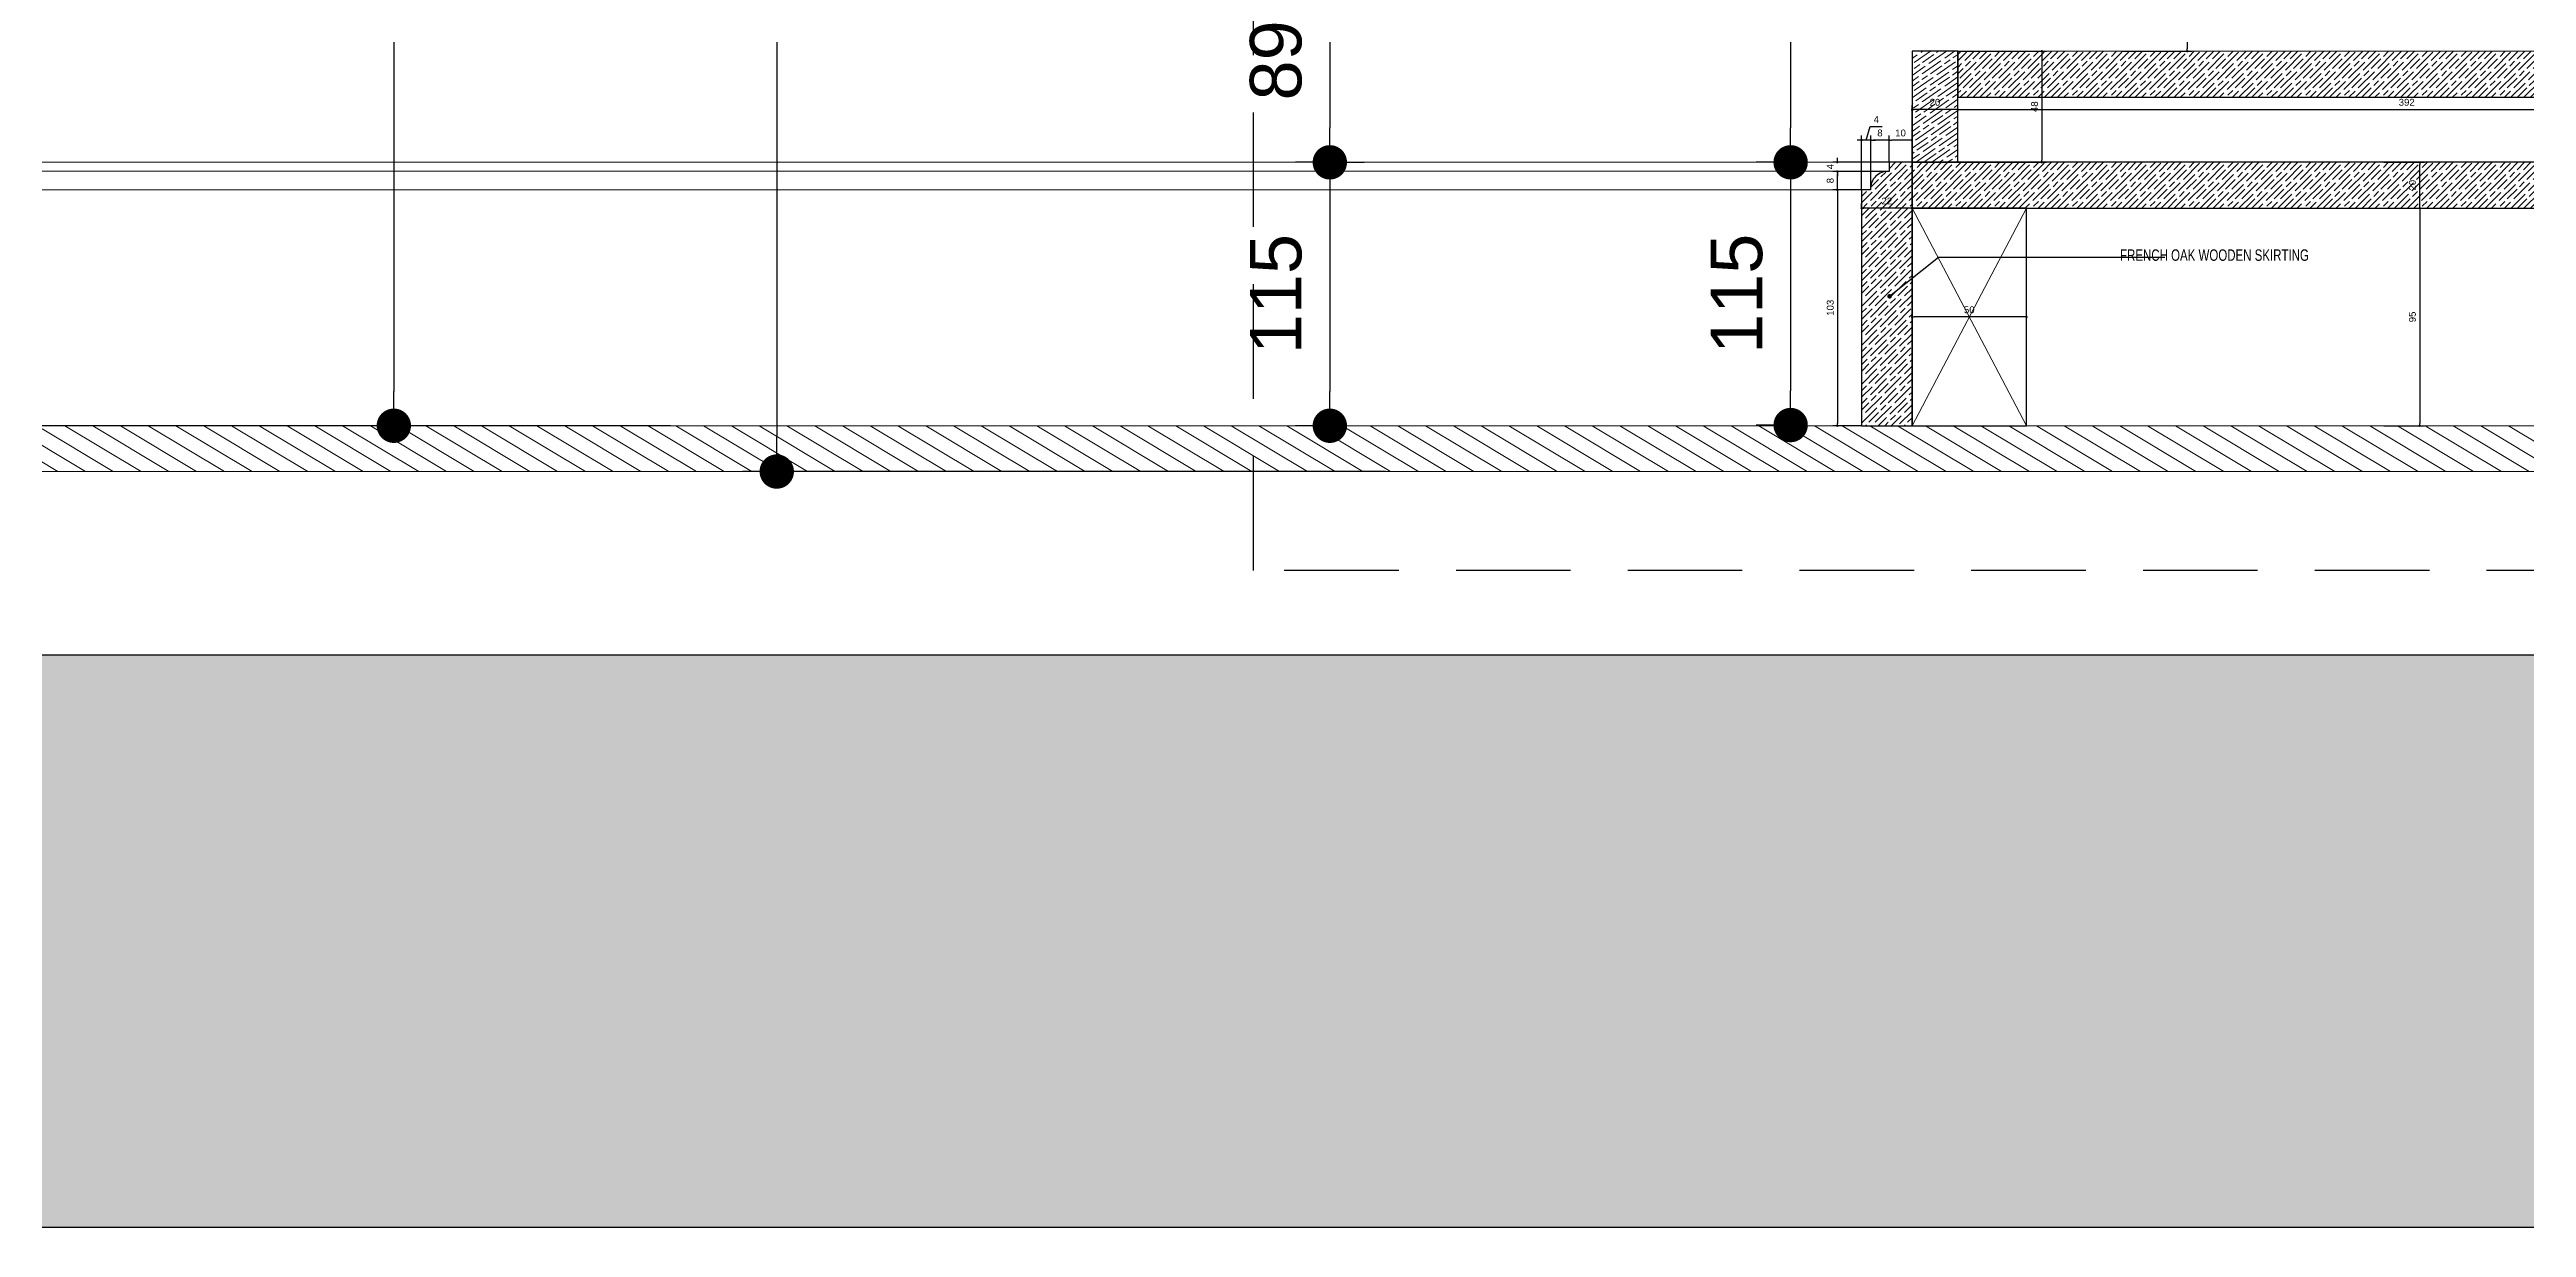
# Model space of a CAD drawing. Header units: inches. Extents: x 274057 to 444617, y 485849 to 635630.
# Drawn here: x 372481 to 373563, y 516049 to 516564 of the extents above; entities that cross this region are included whole.
import ezdxf

# ---------------------------------------------------------------- set-up
doc = ezdxf.new("R2010")
doc.units = ezdxf.units.IN
doc.header["$MEASUREMENT"] = 0
doc.linetypes.add('HIDDEN', pattern=[0.375, 0.25, -0.125])
for name, color, linetype in [('Calliper_wall hatch_CHB', 8, 'Continuous'), ('CQ Grg Gypsum', 41, 'Continuous'), ('CQ PANEL DIMENSION', 1, 'Continuous'), ('CQ section wall', 3, 'Continuous'), ('CQ Sheet text', 3, 'Continuous'), ('CQ spot detail elevation', 1, 'Continuous'), ('CQ SPOT DETAILS', 40, 'Continuous'), ('CQ wall section', 5, 'Continuous'), ('CQ Wood plan', 23, 'Continuous'), ('CQ Wood Section', 60, 'Continuous')]:
    doc.layers.add(name, color=color, linetype=linetype)
for name, color, linetype, lineweight in [('CQ Gypsum Hatch', 8, 'Continuous', 20), ('CQ Section Flooring fin.', 6, 'Continuous', 0), ('CQ Wood', 30, 'Continuous', 0), ('CQ wooh hatch', 8, 'HIDDEN', 18)]:
    doc.layers.add(name, color=color, linetype=linetype, lineweight=lineweight)
doc.styles.add('DIM 50', font='romans.shx', dxfattribs={"width": 0.75, "height": 100})
doc.styles.get("Standard").update_dxf_attribs({"font": 'arial.ttf'})
doc.dimstyles.new('chester 15', dxfattribs={"dimscale": 0.15, "dimtxt": 150, "dimasz": 100, "dimexe": 100, "dimexo": 0, "dimgap": 80, "dimtad": 1, "dimdec": 0, "dimzin": 0, "dimdsep": 46, "dimtxsty": 'Standard', "dimblk": 'DOT', "dimcen": 100, "dimclrd": 1, "dimclre": 1, "dimclrt": 3, "dimadec": 0, "dimazin": 0, "dimtfac": 1, "dimtdec": 0, "dimtofl": 0, "dimtmove": 0, "dimatfit": 3, "dimfxl": 1, "dimtolj": 1, "dimtzin": 0, "dimlwd": -1, "dimarcsym": 0})
doc.dimstyles.new('CQ 2', dxfattribs={"dimscale": 0.02, "dimtxt": 150, "dimasz": 50, "dimexe": 100, "dimexo": 0, "dimgap": 80, "dimtad": 1, "dimdec": 0, "dimzin": 0, "dimdsep": 46, "dimtxsty": 'Standard', "dimblk": 'DOT', "dimcen": 100, "dimclrd": 1, "dimclre": 1, "dimclrt": 3, "dimadec": 0, "dimazin": 0, "dimtfac": 1, "dimtdec": 0, "dimtofl": 0, "dimtmove": 0, "dimatfit": 3, "dimfxl": 1, "dimtolj": 1, "dimtzin": 0, "dimlwd": -1, "dimarcsym": 0})
doc.dimstyles.get("Standard").update_dxf_attribs({"dimtxt": 0.18, "dimasz": 0.18, "dimexe": 0.18, "dimexo": 0.0625, "dimgap": 0.09, "dimtad": 0, "dimtih": 1, "dimtoh": 1, "dimdec": 4, "dimzin": 0, "dimdsep": 46, "dimtxsty": 'Standard', "dimcen": 0.09, "dimadec": 0, "dimazin": 0, "dimtfac": 1, "dimtdec": 4, "dimtofl": 0, "dimtmove": 0, "dimatfit": 3, "dimfxl": 1, "dimtolj": 1, "dimtzin": 0, "dimarcsym": 0})

# ---------------------------------------------------------------- blocks, each defined once
blk = doc.blocks.new('ff15 section c and d')
at = {"layer": 'Calliper_wall hatch_CHB', "ltscale": 300}
h = blk.add_hatch(dxfattribs=at)
h.set_pattern_fill('AR-CONC', color=256, scale=10, angle=-13.9714, style=0)
h.set_pattern_definition([(36.028577, (0, 0), (68.0890203, -23.40695), [7.5, -82.5]), (341.028577, (0, 0), (4.6961155, 76.3439316), [6, -66]), (86.480021, (5.674, -1.95), (72.7851354, 52.936981), [6.374019, -70.114211]), (32.212777, (4.83, 19.41), (99.570572, -41.829513), [11.25, -123.75]), (82.664212, (13.13, 15.92), (114.220033, 71.96377), [9.561034, -105.171376]), (337.21274, (4.83, 19.41), (114.220033, 71.96377), [9, -99]), (7.028577, (13.326, 12.14), (48.2040844, -53.482392), [7.5, -82.5]), (312.028577, (13.326, 12.14), (41.119588, 64.495185), [6, -66]), (57.480021, (17.34, 7.685), (89.323671, 11.012793), [6.374019, -70.114211]), (23.5285767, (0, 0), (9.2173322, 32.010976), [0, -65.2, 0, -67, 0, -66.25]), (353.528577, (0, 0), (35.0512903, 31.9228578), [0, -38.2, 0, -63.7, 0, -25.25]), (313.5285767, (-21.64, 5.384), (51.2584374, -15.0772595), [0, -25, 0, -78, 0, -103.5]), (303.528577, (-31.344, 7.8), (59.0102484, -4.3659754), [0, -32.5, 0, -51.8, 0, -73.5])])
h.paths.add_polyline_path([(359082.1, 520249.3), (351544, 520249.3), (351544, 519999.3), (359082.1, 519999.3)])
h.paths.add_polyline_path([(359082.1, 516299.3), (351544, 516299.3), (351544, 516049.3), (359082.1, 516049.3)])
at = {"layer": 'CQ Gypsum Hatch'}
h = blk.add_hatch(dxfattribs=at)
h.set_pattern_fill('ANSI31', color=256, scale=50, angle=-13.971423)
h.paths.add_polyline_path([(351925.4, 516379.3), (358425.4, 516379.3), (358425.4, 516399.3), (351925.4, 516399.3)])
at = {"layer": 'CQ Section Flooring fin.'}
for p, q in [((358425.4, 516399.3, 0), (351925.4, 516399.3, 0)), ((358425.4, 516379.3, 0), (351925.4, 516379.3, 0))]:
    blk.add_line(p, q, dxfattribs=at)
at = {"layer": 'CQ section wall', "elevation": 0}
for points in [[(359082.1, 516299.3), (351544, 516299.3)], [(351544, 516049.3), (359082.1, 516049.3)]]:
    blk.add_lwpolyline(points, dxfattribs=at)
blk = doc.blocks.new('_Dot')
at = {"color": 0, "linetype": 'ByBlock', "lineweight": -2}
blk.add_line((-0.5, 0), (-1, 0), dxfattribs=at)
at = {"color": 0, "linetype": 'ByBlock', "const_width": 0.5}
blk.add_lwpolyline([(-0.25, 0, 1), (0.25, 0, 1)], format="xyb", close=True, dxfattribs=at)
blk = doc.blocks.new('*D394')
at = {"layer": 'CQ PANEL DIMENSION', "color": 1, "lineweight": -2, "transparency": 16777216}
for p, q in [((372752.2, 519909.3), (372411.6, 519909.3)), ((372752.2, 516399.3), (372411.6, 516399.3))]:
    blk.add_line(p, q, dxfattribs=at)
at = {"layer": 'CQ PANEL DIMENSION', "color": 1, "transparency": 16777216}
blk.add_line((372426.6, 519894.3), (372426.6, 516414.3), dxfattribs=at)
at = {"layer": 'Defpoints', "color": 0, "transparency": 16777216}
for p in [(372752.2, 519909.3, 0), (372426.6, 516399.3), (372752.2, 516399.3, 0)]:
    blk.add_point(p, dxfattribs=at)
at = {"layer": 'CQ PANEL DIMENSION', "color": 1, "transparency": 16777216, "xscale": 15, "yscale": 15, "zscale": 15}
for p, rotation in [((372426.6, 519909.3), 90), ((372426.6, 516399.3), 270)]:
    blk.add_blockref('_Dot', p, dxfattribs=dict(at, rotation=rotation))
at = {"layer": 'CQ PANEL DIMENSION', "color": 3, "transparency": 16777216, "insert": (372403.1, 518154.3), "char_height": 22.5, "attachment_point": 5, "rotation": 90}
blk.add_mtext('\\A1;3510', dxfattribs=at)
blk = doc.blocks.new('*D395')
at = {"layer": 'CQ PANEL DIMENSION', "color": 1, "lineweight": -2, "transparency": 16777216}
for p, q in [((372776.3, 519875.3), (372616.4, 519875.3)), ((372752.2, 516399.3), (372616.4, 516399.3))]:
    blk.add_line(p, q, dxfattribs=at)
at = {"layer": 'CQ PANEL DIMENSION', "color": 1, "transparency": 16777216}
blk.add_line((372631.4, 519860.3), (372631.4, 516414.3), dxfattribs=at)
at = {"layer": 'Defpoints', "color": 0, "transparency": 16777216}
for p in [(372776.3, 519875.3, 0), (372631.4, 516399.3), (372752.2, 516399.3)]:
    blk.add_point(p, dxfattribs=at)
at = {"layer": 'CQ PANEL DIMENSION', "color": 1, "transparency": 16777216, "xscale": 15, "yscale": 15, "zscale": 15}
for p, rotation in [((372631.4, 519875.3), 90), ((372631.4, 516399.3), 270)]:
    blk.add_blockref('_Dot', p, dxfattribs=dict(at, rotation=rotation))
at = {"layer": 'CQ PANEL DIMENSION', "color": 3, "transparency": 16777216, "insert": (372607.9, 518137.3), "char_height": 22.5, "attachment_point": 5, "rotation": 90}
blk.add_mtext('\\A1;3476', dxfattribs=at)
blk = doc.blocks.new('*D396')
at = {"layer": 'CQ PANEL DIMENSION', "color": 1, "lineweight": -2, "transparency": 16777216}
for p, q in [((373064.4, 519499.3), (372783.6, 519499.3)), ((373064.4, 516379.3), (372783.6, 516379.3))]:
    blk.add_line(p, q, dxfattribs=at)
at = {"layer": 'CQ PANEL DIMENSION', "color": 1, "transparency": 16777216}
blk.add_line((372798.6, 519484.3), (372798.6, 516394.3), dxfattribs=at)
at = {"layer": 'Defpoints', "color": 0, "transparency": 16777216}
for p in [(373064.4, 519499.3, 0), (372798.6, 516379.3), (373064.4, 516379.3, 0)]:
    blk.add_point(p, dxfattribs=at)
at = {"layer": 'CQ PANEL DIMENSION', "color": 1, "transparency": 16777216, "xscale": 15, "yscale": 15, "zscale": 15}
for p, rotation in [((372798.6, 519499.3), 90), ((372798.6, 516379.3), 270)]:
    blk.add_blockref('_Dot', p, dxfattribs=dict(at, rotation=rotation))
at = {"layer": 'CQ PANEL DIMENSION', "color": 3, "transparency": 16777216, "insert": (372775.1, 517939.3), "char_height": 22.5, "attachment_point": 5, "rotation": 90}
blk.add_mtext('\\A1;3120', dxfattribs=at)
blk = doc.blocks.new('*D403')
at = {"layer": 'CQ PANEL DIMENSION', "color": 1, "lineweight": -2, "transparency": 16777216}
for p, q in [((373040.1, 516603.3), (373055.1, 516603.3)), ((373040.1, 516514.3), (373055.1, 516514.3))]:
    blk.add_line(p, q, dxfattribs=at)
at = {"layer": 'CQ PANEL DIMENSION', "color": 1, "transparency": 16777216}
blk.add_line((373040.1, 516588.3), (373040.1, 516529.3), dxfattribs=at)
at = {"layer": 'Defpoints', "color": 0, "transparency": 16777216}
for p in [(373040.1, 516603.3, 0), (373040.1, 516514.3), (373040.1, 516514.3)]:
    blk.add_point(p, dxfattribs=at)
at = {"layer": 'CQ PANEL DIMENSION', "color": 1, "transparency": 16777216, "xscale": 15, "yscale": 15, "zscale": 15}
for p, rotation in [((373040.1, 516603.3), 90), ((373040.1, 516514.3), 270)]:
    blk.add_blockref('_Dot', p, dxfattribs=dict(at, rotation=rotation))
at = {"layer": 'CQ PANEL DIMENSION', "color": 3, "transparency": 16777216, "insert": (373016.6, 516558.8), "char_height": 22.5, "attachment_point": 5, "rotation": 90}
blk.add_mtext('\\A1;89', dxfattribs=at)
blk = doc.blocks.new('*D404')
at = {"layer": 'CQ PANEL DIMENSION', "color": 1, "lineweight": -2, "transparency": 16777216}
for p, q in [((373040.1, 516514.3), (373025.1, 516514.3)), ((373040.1, 516399.3), (373025.1, 516399.3))]:
    blk.add_line(p, q, dxfattribs=at)
at = {"layer": 'CQ PANEL DIMENSION', "color": 1, "transparency": 16777216}
blk.add_line((373040.1, 516499.3), (373040.1, 516414.3), dxfattribs=at)
at = {"layer": 'Defpoints', "color": 0, "transparency": 16777216}
for p in [(373040.1, 516514.3), (373040.1, 516399.3, 0), (373040.1, 516399.3)]:
    blk.add_point(p, dxfattribs=at)
at = {"layer": 'CQ PANEL DIMENSION', "color": 1, "transparency": 16777216, "xscale": 15, "yscale": 15, "zscale": 15}
for p, rotation in [((373040.1, 516514.3), 90), ((373040.1, 516399.3), 270)]:
    blk.add_blockref('_Dot', p, dxfattribs=dict(at, rotation=rotation))
at = {"layer": 'CQ PANEL DIMENSION', "color": 3, "transparency": 16777216, "insert": (373016.6, 516456.8), "char_height": 22.5, "attachment_point": 5, "rotation": 90}
blk.add_mtext('\\A1;115', dxfattribs=at)
blk = doc.blocks.new('tv cabinet section')
at = {"layer": 'CQ wooh hatch', "ltscale": 1000}
h = blk.add_hatch(dxfattribs=at)
h.set_pattern_fill('GOST_WOOD', color=256, angle=45, style=0)
h.set_pattern_definition([(135, (283.227, 43.448), (4.242640687, 4.242640687), [10, -2]), (135, (286.055, 43.448), (4.242640687, 4.242640687), [6, -1.5, 3, -1.5]), (135, (289.591, 42.741), (4.242640687, 4.242640687), [10, -2])])
h.paths.add_polyline_path([(362719.2, 516562.7), (363111.2, 516562.7), (363111.2, 516542.7), (362719.2, 516542.7)])
at = {"layer": 'CQ wooh hatch'}
h = blk.add_hatch(dxfattribs=at)
h.set_pattern_fill('GOST_WOOD', color=256, angle=55, style=0)
h.set_pattern_definition([(145, (0, 0), (3.44145862, 4.914912266), [10, -2]), (145, (2.7855, 0.491), (3.44145862, 4.914912266), [6, -1.5, 3, -1.5]), (145, (6.39, 0.409), (3.44145862, 4.914912266), [10, -2])])
h.paths.add_polyline_path([(363111.2, 516514.3), (363131.2, 516514.3), (363131.2, 516562.8), (363111.2, 516562.8)])
at = {"layer": 'CQ wooh hatch', "ltscale": 1000}
h = blk.add_hatch(dxfattribs=at)
h.set_pattern_fill('GOST_WOOD', color=256, angle=45, style=0)
h.set_pattern_definition([(135, (283.227, -5), (4.242640687, 4.242640687), [10, -2]), (135, (286.055, -5), (4.242640687, 4.242640687), [6, -1.5, 3, -1.5]), (135, (289.591, -5.707), (4.242640687, 4.242640687), [10, -2])])
h.paths.add_polyline_path([(362719.2, 516514.3), (363131.2, 516514.3), (363131.2, 516494.3), (362719.2, 516494.3)])
h = blk.add_hatch(dxfattribs=at)
h.set_pattern_fill('GOST_WOOD', color=256, angle=45, style=0)
h.set_pattern_definition([(135, (303.2276, -4.941), (4.242640687, 4.242640687), [10, -2]), (135, (306.056, -4.941), (4.242640687, 4.242640687), [6, -1.5, 3, -1.5]), (135, (309.5915, -5.648), (4.242640687, 4.242640687), [10, -2])])
edge = h.paths.add_edge_path()
edge.add_line((363131.2, 516514.3), (363141.2, 516514.3))
edge.add_line((363141.2, 516514.3), (363141.2, 516510.3))
edge.add_arc((363141.8, 516502.8), 7.55, -4.0864, 94.0864, ccw=False)
edge.add_line((363149.3, 516502.3), (363153.3, 516502.3))
edge.add_line((363153.3, 516502.3), (363153.3, 516399.3))
edge.add_line((363153.3, 516399.3), (363131.2, 516399.3))
edge.add_line((363131.2, 516399.3), (363131.2, 516514.3))
at = {"layer": 'CQ Grg Gypsum', "elevation": 0}
blk.add_lwpolyline([(363081.2, 516494.3), (363131.2, 516494.3), (363131.2, 516399.3), (363081.2, 516399.3)], close=True, dxfattribs=at)
at = {"layer": 'CQ Wood'}
for p, q in [((363081.2, 516494.3, 0), (363131.2, 516399.3, 0.1)), ((363131.2, 516494.3, 0), (363081.2, 516399.3, 0))]:
    blk.add_line(p, q, dxfattribs=at)
at = {"layer": 'CQ Wood Section', "ltscale": 1000}
for points, elevation in [([(362719.2, 516562.7), (363111.2, 516562.8), (363111.2, 516542.7), (362719.2, 516542.7)], -0.2), ([(363111.2, 516562.8), (363131.2, 516562.8), (363131.2, 516514.3), (363111.2, 516514.3)], 0), ([(362719.2, 516514.3), (363131.2, 516514.3), (363131.2, 516494.3), (362719.2, 516494.3)], 0)]:
    blk.add_lwpolyline(points, close=True, dxfattribs=dict(at, elevation=elevation))
at = {"layer": 'CQ Wood Section', "ltscale": 1000, "elevation": 0.1}
blk.add_lwpolyline([(363131.2, 516514.3), (363141.2, 516514.3), (363141.2, 516510.3, -0.456637), (363149.3, 516502.3), (363153.3, 516502.3), (363153.3, 516399.3), (363131.2, 516399.3), (363131.2, 516514.3)], format="xyb", dxfattribs=at)
blk = doc.blocks.new('*D1289')
at = {"layer": 'CQ PANEL DIMENSION', "color": 1, "lineweight": -2, "transparency": 16777216}
for p, q in [((373289.3, 517299.2), (373226.3, 517299.2)), ((373241.3, 516514.3), (373226.3, 516514.3))]:
    blk.add_line(p, q, dxfattribs=at)
at = {"layer": 'CQ PANEL DIMENSION', "color": 1, "transparency": 16777216}
blk.add_line((373241.3, 517284.2), (373241.3, 516529.3), dxfattribs=at)
at = {"layer": 'Defpoints', "color": 0, "transparency": 16777216}
for p in [(373289.3, 517299.2, -0.1), (373241.3, 516514.3, 0.1), (373241.3, 516514.3)]:
    blk.add_point(p, dxfattribs=at)
at = {"layer": 'CQ PANEL DIMENSION', "color": 1, "transparency": 16777216, "xscale": 15, "yscale": 15, "zscale": 15}
for p, rotation in [((373241.3, 517299.2), 90), ((373241.3, 516514.3), 270)]:
    blk.add_blockref('_Dot', p, dxfattribs=dict(at, rotation=rotation))
at = {"layer": 'CQ PANEL DIMENSION', "color": 3, "transparency": 16777216, "insert": (373217.8, 516906.8), "char_height": 22.5, "attachment_point": 5, "rotation": 90}
blk.add_mtext('\\A1;785', dxfattribs=at)
blk = doc.blocks.new('*D1290')
at = {"layer": 'CQ PANEL DIMENSION', "color": 1, "lineweight": -2, "transparency": 16777216}
for p, q in [((373241.3, 516514.3), (373226.3, 516514.3)), ((373241.3, 516399.6), (373226.3, 516399.6))]:
    blk.add_line(p, q, dxfattribs=at)
at = {"layer": 'CQ PANEL DIMENSION', "color": 1, "transparency": 16777216}
blk.add_line((373241.3, 516499.3), (373241.3, 516414.6), dxfattribs=at)
at = {"layer": 'Defpoints', "color": 0, "transparency": 16777216}
for p in [(373241.3, 516514.3, 0.1), (373241.3, 516399.6, 0), (373241.3, 516399.6)]:
    blk.add_point(p, dxfattribs=at)
at = {"layer": 'CQ PANEL DIMENSION', "color": 1, "transparency": 16777216, "xscale": 15, "yscale": 15, "zscale": 15}
for p, rotation in [((373241.3, 516514.3), 90), ((373241.3, 516399.6), 270)]:
    blk.add_blockref('_Dot', p, dxfattribs=dict(at, rotation=rotation))
at = {"layer": 'CQ PANEL DIMENSION', "color": 3, "transparency": 16777216, "insert": (373217.8, 516456.9), "char_height": 22.5, "attachment_point": 5, "rotation": 90}
blk.add_mtext('\\A1;115', dxfattribs=at)
blk = doc.blocks.new('*D1356')
at = {"layer": 'CQ SPOT DETAILS', "color": 1, "lineweight": -2, "transparency": 16777216}
for p, q in [((373314.3, 516514.3), (373314.3, 516539.3)), ((373706.3, 516514.3), (373706.3, 516539.3))]:
    blk.add_line(p, q, dxfattribs=at)
at = {"layer": 'CQ SPOT DETAILS', "color": 1, "transparency": 16777216}
blk.add_line((373315.3, 516537.3), (373705.3, 516537.3), dxfattribs=at)
at = {"layer": 'Defpoints', "color": 0, "transparency": 16777216}
for p in [(373706.3, 516537.3), (373314.3, 516514.3, -0.1), (373706.3, 516514.3, -0.1)]:
    blk.add_point(p, dxfattribs=at)
at = {"layer": 'CQ SPOT DETAILS', "color": 1, "transparency": 16777216, "rotation": 180}
blk.add_blockref('_Dot', (373314.3, 516537.3), dxfattribs=at)
at = {"layer": 'CQ SPOT DETAILS', "color": 1, "transparency": 16777216}
blk.add_blockref('_Dot', (373706.3, 516537.3), dxfattribs=at)
at = {"layer": 'CQ SPOT DETAILS', "color": 3, "transparency": 16777216, "insert": (373510.3, 516540.5), "char_height": 3, "attachment_point": 5}
blk.add_mtext('\\A1;392', dxfattribs=at)
blk = doc.blocks.new('*D1358')
at = {"layer": 'CQ SPOT DETAILS', "color": 1, "lineweight": -2, "transparency": 16777216}
for p, q in [((373294.3, 516514.3), (373294.3, 516539.3)), ((373314.3, 516514.3), (373314.3, 516539.3))]:
    blk.add_line(p, q, dxfattribs=at)
at = {"layer": 'CQ SPOT DETAILS', "color": 1, "transparency": 16777216}
blk.add_line((373313.3, 516537.3), (373295.3, 516537.3), dxfattribs=at)
at = {"layer": 'Defpoints', "color": 0, "transparency": 16777216}
for p in [(373294.3, 516537.3), (373294.3, 516514.3, 0), (373314.3, 516514.3, -0.1)]:
    blk.add_point(p, dxfattribs=at)
at = {"layer": 'CQ SPOT DETAILS', "color": 1, "transparency": 16777216, "rotation": 180}
blk.add_blockref('_Dot', (373294.3, 516537.3), dxfattribs=at)
at = {"layer": 'CQ SPOT DETAILS', "color": 1, "transparency": 16777216}
blk.add_blockref('_Dot', (373314.3, 516537.3), dxfattribs=at)
at = {"layer": 'CQ SPOT DETAILS', "color": 3, "transparency": 16777216, "insert": (373304.3, 516540.5), "char_height": 3, "attachment_point": 5}
blk.add_mtext('\\A1;20', dxfattribs=at)
blk = doc.blocks.new('*D1359')
at = {"layer": 'CQ SPOT DETAILS', "color": 1, "lineweight": -2, "transparency": 16777216}
for p, q in [((373272.3, 516494.3), (373272.3, 516496.3)), ((373294.3, 516494.3), (373294.3, 516496.3))]:
    blk.add_line(p, q, dxfattribs=at)
at = {"layer": 'CQ SPOT DETAILS', "color": 1, "transparency": 16777216}
blk.add_line((373293.3, 516494.3), (373273.3, 516494.3), dxfattribs=at)
at = {"layer": 'Defpoints', "color": 0, "transparency": 16777216}
for p in [(373272.3, 516494.3, 0), (373272.3, 516494.3), (373294.3, 516494.3, -0.1)]:
    blk.add_point(p, dxfattribs=at)
at = {"layer": 'CQ SPOT DETAILS', "color": 1, "transparency": 16777216, "rotation": 180}
blk.add_blockref('_Dot', (373272.3, 516494.3), dxfattribs=at)
at = {"layer": 'CQ SPOT DETAILS', "color": 1, "transparency": 16777216}
blk.add_blockref('_Dot', (373294.3, 516494.3), dxfattribs=at)
at = {"layer": 'CQ SPOT DETAILS', "color": 3, "transparency": 16777216, "insert": (373283.3, 516497.4), "char_height": 3, "attachment_point": 5}
blk.add_mtext('\\A1;22', dxfattribs=at)
blk = doc.blocks.new('*D1360')
at = {"layer": 'CQ SPOT DETAILS', "color": 1, "lineweight": -2, "transparency": 16777216}
for p, q in [((373284.3, 516514.3), (373284.3, 516526)), ((373294.3, 516514.3), (373294.3, 516526))]:
    blk.add_line(p, q, dxfattribs=at)
at = {"layer": 'CQ SPOT DETAILS', "color": 1, "transparency": 16777216}
blk.add_line((373293.3, 516524), (373285.3, 516524), dxfattribs=at)
at = {"layer": 'Defpoints', "color": 0, "transparency": 16777216}
for p in [(373284.3, 516524), (373284.3, 516514.3, 0), (373294.3, 516514.3)]:
    blk.add_point(p, dxfattribs=at)
at = {"layer": 'CQ SPOT DETAILS', "color": 1, "transparency": 16777216, "rotation": 180}
blk.add_blockref('_Dot', (373284.3, 516524), dxfattribs=at)
at = {"layer": 'CQ SPOT DETAILS', "color": 1, "transparency": 16777216}
blk.add_blockref('_Dot', (373294.3, 516524), dxfattribs=at)
at = {"layer": 'CQ SPOT DETAILS', "color": 3, "transparency": 16777216, "insert": (373289.3, 516527.1), "char_height": 3, "attachment_point": 5}
blk.add_mtext('\\A1;10', dxfattribs=at)
blk = doc.blocks.new('*D1361')
at = {"layer": 'CQ SPOT DETAILS', "color": 1, "lineweight": -2, "transparency": 16777216}
for p, q in [((373276.3, 516502.3), (373276.3, 516526)), ((373284.3, 516514.3), (373284.3, 516526))]:
    blk.add_line(p, q, dxfattribs=at)
at = {"layer": 'CQ SPOT DETAILS', "color": 1, "transparency": 16777216}
blk.add_line((373283.3, 516524), (373277.3, 516524), dxfattribs=at)
at = {"layer": 'Defpoints', "color": 0, "transparency": 16777216}
for p in [(373276.3, 516524), (373284.3, 516514.3, 0), (373276.3, 516502.3)]:
    blk.add_point(p, dxfattribs=at)
at = {"layer": 'CQ SPOT DETAILS', "color": 1, "transparency": 16777216, "rotation": 180}
blk.add_blockref('_Dot', (373276.3, 516524), dxfattribs=at)
at = {"layer": 'CQ SPOT DETAILS', "color": 1, "transparency": 16777216}
blk.add_blockref('_Dot', (373284.3, 516524), dxfattribs=at)
at = {"layer": 'CQ SPOT DETAILS', "color": 3, "transparency": 16777216, "insert": (373280.3, 516527.1), "char_height": 3, "attachment_point": 5}
blk.add_mtext('\\A1;8', dxfattribs=at)
blk = doc.blocks.new('*D1362')
at = {"layer": 'CQ SPOT DETAILS', "color": 1, "transparency": 16777216}
for p, q in [((373271.3, 516524), (373270.3, 516524)), ((373276.3, 516524), (373272.3, 516524)), ((373274.3, 516524), (373276, 516529.9)), ((373276, 516529.9), (373281.3, 516529.9)), ((373277.3, 516524), (373278.3, 516524))]:
    blk.add_line(p, q, dxfattribs=at)
at = {"layer": 'CQ SPOT DETAILS', "color": 1, "lineweight": -2, "transparency": 16777216}
for p, q in [((373272.3, 516502.3), (373272.3, 516526)), ((373276.3, 516502.3), (373276.3, 516526))]:
    blk.add_line(p, q, dxfattribs=at)
at = {"layer": 'Defpoints', "color": 0, "transparency": 16777216}
for p in [(373272.3, 516524), (373272.3, 516502.3, 0), (373276.3, 516502.3)]:
    blk.add_point(p, dxfattribs=at)
at = {"layer": 'CQ SPOT DETAILS', "color": 1, "transparency": 16777216}
blk.add_blockref('_Dot', (373272.3, 516524), dxfattribs=at)
at = {"layer": 'CQ SPOT DETAILS', "color": 1, "transparency": 16777216, "rotation": 180}
blk.add_blockref('_Dot', (373276.3, 516524), dxfattribs=at)
at = {"layer": 'CQ SPOT DETAILS', "color": 3, "transparency": 16777216, "insert": (373278.7, 516533), "char_height": 3, "attachment_point": 5}
blk.add_mtext('\\A1;4', dxfattribs=at)
blk = doc.blocks.new('*D1363')
at = {"layer": 'CQ SPOT DETAILS', "color": 1, "lineweight": -2, "transparency": 16777216}
for p, q in [((373272.3, 516502.3), (373259.7, 516502.3)), ((373272.3, 516399.3), (373259.7, 516399.3))]:
    blk.add_line(p, q, dxfattribs=at)
at = {"layer": 'CQ SPOT DETAILS', "color": 1, "transparency": 16777216}
blk.add_line((373261.7, 516501.3), (373261.7, 516400.3), dxfattribs=at)
at = {"layer": 'Defpoints', "color": 0, "transparency": 16777216}
for p in [(373272.3, 516502.3), (373261.7, 516399.3), (373272.3, 516399.3, 0)]:
    blk.add_point(p, dxfattribs=at)
at = {"layer": 'CQ SPOT DETAILS', "color": 1, "transparency": 16777216}
for p, rotation in [((373261.7, 516502.3), 90), ((373261.7, 516399.3), 270)]:
    blk.add_blockref('_Dot', p, dxfattribs=dict(at, rotation=rotation))
at = {"layer": 'CQ SPOT DETAILS', "color": 3, "transparency": 16777216, "insert": (373258.6, 516450.8), "char_height": 3, "attachment_point": 5, "rotation": 90}
blk.add_mtext('\\A1;103', dxfattribs=at)
blk = doc.blocks.new('*D1364')
at = {"layer": 'CQ SPOT DETAILS', "color": 1, "lineweight": -2, "transparency": 16777216}
for p, q in [((373284.3, 516510.3), (373259.7, 516510.3)), ((373272.3, 516502.3), (373259.7, 516502.3))]:
    blk.add_line(p, q, dxfattribs=at)
at = {"layer": 'CQ SPOT DETAILS', "color": 1, "transparency": 16777216}
blk.add_line((373261.7, 516503.3), (373261.7, 516509.3), dxfattribs=at)
at = {"layer": 'Defpoints', "color": 0, "transparency": 16777216}
for p in [(373261.7, 516510.3), (373272.3, 516502.3), (373284.3, 516510.3, 0)]:
    blk.add_point(p, dxfattribs=at)
at = {"layer": 'CQ SPOT DETAILS', "color": 1, "transparency": 16777216}
for p, rotation in [((373261.7, 516510.3), 90), ((373261.7, 516502.3), 270)]:
    blk.add_blockref('_Dot', p, dxfattribs=dict(at, rotation=rotation))
at = {"layer": 'CQ SPOT DETAILS', "color": 3, "transparency": 16777216, "insert": (373258.6, 516506.3), "char_height": 3, "attachment_point": 5, "rotation": 90}
blk.add_mtext('\\A1;8', dxfattribs=at)
blk = doc.blocks.new('*D1365')
at = {"layer": 'CQ SPOT DETAILS', "color": 1, "lineweight": -2, "transparency": 16777216}
for p, q in [((373284.3, 516514.3), (373259.7, 516514.3)), ((373284.3, 516510.3), (373259.7, 516510.3))]:
    blk.add_line(p, q, dxfattribs=at)
at = {"layer": 'CQ SPOT DETAILS', "color": 1, "transparency": 16777216}
for p, q in [((373261.7, 516515.3), (373261.7, 516516.3)), ((373261.7, 516509.3), (373261.7, 516508.3))]:
    blk.add_line(p, q, dxfattribs=at)
at = {"layer": 'Defpoints', "color": 0, "transparency": 16777216}
for p in [(373261.7, 516514.3), (373284.3, 516514.3), (373284.3, 516510.3)]:
    blk.add_point(p, dxfattribs=at)
at = {"layer": 'CQ SPOT DETAILS', "color": 1, "transparency": 16777216}
for p, rotation in [((373261.7, 516514.3), 270), ((373261.7, 516510.3), 90)]:
    blk.add_blockref('_Dot', p, dxfattribs=dict(at, rotation=rotation))
at = {"layer": 'CQ SPOT DETAILS', "color": 3, "transparency": 16777216, "insert": (373258.6, 516512.4), "char_height": 3, "attachment_point": 5, "rotation": 90}
blk.add_mtext('\\A1;4', dxfattribs=at)
blk = doc.blocks.new('*D1366')
at = {"layer": 'CQ SPOT DETAILS', "color": 1, "lineweight": -2, "transparency": 16777216}
for p, q in [((373294.3, 516446.8), (373294.3, 516448.8)), ((373344.3, 516446.8), (373344.3, 516448.8))]:
    blk.add_line(p, q, dxfattribs=at)
at = {"layer": 'CQ SPOT DETAILS', "color": 1, "transparency": 16777216}
blk.add_line((373343.3, 516446.8), (373295.3, 516446.8), dxfattribs=at)
at = {"layer": 'Defpoints', "color": 0, "transparency": 16777216}
for p in [(373294.3, 516446.8, -0.1), (373294.3, 516446.8), (373344.3, 516446.8, -0.1)]:
    blk.add_point(p, dxfattribs=at)
at = {"layer": 'CQ SPOT DETAILS', "color": 1, "transparency": 16777216, "rotation": 180}
blk.add_blockref('_Dot', (373294.3, 516446.8), dxfattribs=at)
at = {"layer": 'CQ SPOT DETAILS', "color": 1, "transparency": 16777216}
blk.add_blockref('_Dot', (373344.3, 516446.8), dxfattribs=at)
at = {"layer": 'CQ SPOT DETAILS', "color": 3, "transparency": 16777216, "insert": (373319.3, 516449.9), "char_height": 3, "attachment_point": 5}
blk.add_mtext('\\A1;50', dxfattribs=at)
blk = doc.blocks.new('*D1368')
at = {"layer": 'CQ SPOT DETAILS', "color": 1, "lineweight": -2, "transparency": 16777216}
for p, q in [((373500.3, 516494.3), (373518, 516494.3)), ((373500.3, 516399.3), (373518, 516399.3))]:
    blk.add_line(p, q, dxfattribs=at)
at = {"layer": 'CQ SPOT DETAILS', "color": 1, "transparency": 16777216}
blk.add_line((373516, 516493.3), (373516, 516400.3), dxfattribs=at)
at = {"layer": 'Defpoints', "color": 0, "transparency": 16777216}
for p in [(373500.3, 516494.3, -0.1), (373500.3, 516399.3, 0), (373516, 516399.3)]:
    blk.add_point(p, dxfattribs=at)
at = {"layer": 'CQ SPOT DETAILS', "color": 1, "transparency": 16777216}
for p, rotation in [((373516, 516494.3), 90), ((373516, 516399.3), 270)]:
    blk.add_blockref('_Dot', p, dxfattribs=dict(at, rotation=rotation))
at = {"layer": 'CQ SPOT DETAILS', "color": 3, "transparency": 16777216, "insert": (373512.8, 516446.8), "char_height": 3, "attachment_point": 5, "rotation": 90}
blk.add_mtext('\\A1;95', dxfattribs=at)
blk = doc.blocks.new('*D1369')
at = {"layer": 'CQ SPOT DETAILS', "color": 1, "lineweight": -2, "transparency": 16777216}
for p, q in [((373500.3, 516514.3), (373518, 516514.3)), ((373500.3, 516494.3), (373518, 516494.3))]:
    blk.add_line(p, q, dxfattribs=at)
at = {"layer": 'CQ SPOT DETAILS', "color": 1, "transparency": 16777216}
blk.add_line((373516, 516495.3), (373516, 516513.3), dxfattribs=at)
at = {"layer": 'Defpoints', "color": 0, "transparency": 16777216}
for p in [(373500.3, 516514.3, -0.1), (373516, 516514.3), (373500.3, 516494.3)]:
    blk.add_point(p, dxfattribs=at)
at = {"layer": 'CQ SPOT DETAILS', "color": 1, "transparency": 16777216}
for p, rotation in [((373516, 516514.3), 90), ((373516, 516494.3), 270)]:
    blk.add_blockref('_Dot', p, dxfattribs=dict(at, rotation=rotation))
at = {"layer": 'CQ SPOT DETAILS', "color": 3, "transparency": 16777216, "insert": (373512.8, 516504.3), "char_height": 3, "attachment_point": 5, "rotation": 90}
blk.add_mtext('\\A1;20', dxfattribs=at)
blk = doc.blocks.new('*D1370')
at = {"layer": 'CQ SPOT DETAILS', "color": 1, "lineweight": -2, "transparency": 16777216}
for p, q in [((373385.8, 516624.4), (373416.5, 516624.4)), ((373385.8, 516562.8), (373416.5, 516562.8))]:
    blk.add_line(p, q, dxfattribs=at)
at = {"layer": 'CQ SPOT DETAILS', "color": 1, "transparency": 16777216}
blk.add_line((373414.5, 516623.4), (373414.5, 516563.8), dxfattribs=at)
at = {"layer": 'Defpoints', "color": 0, "transparency": 16777216}
for p in [(373385.8, 516624.4, -0.1), (373385.8, 516562.8, -0.3), (373414.5, 516562.8)]:
    blk.add_point(p, dxfattribs=at)
at = {"layer": 'CQ SPOT DETAILS', "color": 1, "transparency": 16777216}
for p, rotation in [((373414.5, 516624.4), 90), ((373414.5, 516562.8), 270)]:
    blk.add_blockref('_Dot', p, dxfattribs=dict(at, rotation=rotation))
at = {"layer": 'CQ SPOT DETAILS', "color": 3, "transparency": 16777216, "insert": (373411.4, 516593.6), "char_height": 3, "attachment_point": 5, "rotation": 90}
blk.add_mtext('\\A1;62', dxfattribs=at)
blk = doc.blocks.new('*D1408')
at = {"layer": 'CQ SPOT DETAILS', "color": 1, "lineweight": -2, "transparency": 16777216}
for p, q in [((373314.3, 516562.8), (373353, 516562.8)), ((373314.3, 516514.3), (373353, 516514.3))]:
    blk.add_line(p, q, dxfattribs=at)
at = {"layer": 'CQ SPOT DETAILS', "color": 1, "transparency": 16777216}
blk.add_line((373351, 516561.8), (373351, 516515.3), dxfattribs=at)
at = {"layer": 'Defpoints', "color": 0, "transparency": 16777216}
for p in [(373314.3, 516562.8, -0.1), (373314.3, 516514.3), (373351, 516514.3)]:
    blk.add_point(p, dxfattribs=at)
at = {"layer": 'CQ SPOT DETAILS', "color": 1, "transparency": 16777216}
for p, rotation in [((373351, 516562.8), 90), ((373351, 516514.3), 270)]:
    blk.add_blockref('_Dot', p, dxfattribs=dict(at, rotation=rotation))
at = {"layer": 'CQ SPOT DETAILS', "color": 3, "transparency": 16777216, "insert": (373347.8, 516538.6), "char_height": 3, "attachment_point": 5, "rotation": 90}
blk.add_mtext('\\A1;48', dxfattribs=at)

msp = doc.modelspace()

# ---------------------------------------------------------------- linework, layer by layer
at = {"layer": 'CQ spot detail elevation', "color": 3, "linetype": 'HIDDEN', "ltscale": 200, "elevation": -0.1}
msp.add_lwpolyline([(373006.7, 519415.3), (374045.2, 519415.3), (374045.2, 516336.1), (373006.7, 516336.1)], close=True, dxfattribs=at)
at = {"layer": 'CQ Wood plan', "lineweight": 0}
for p, q in [((373284.3, 516514.3, 0), (371671.3, 516514.3, 0)), ((373284.3, 516510.4, 0), (371671.3, 516510.4, 0)), ((373272.3, 516502.3, 0), (371671.3, 516502.3, 0))]:
    msp.add_line(p, q, dxfattribs=at)

# ---------------------------------------------------------------- block references
at = {"layer": 'CQ wall section', "xscale": -1}
msp.add_blockref('ff15 section c and d', (725671.7, 0), dxfattribs=at)
at = {"layer": 'CQ Wood Section', "xscale": -1}
msp.add_blockref('tv cabinet section', (736425.5, 0, -0.1), dxfattribs=at)

# ---------------------------------------------------------------- texts
at = {"layer": 'CQ Sheet text', "ltscale": 500, "insert": (372533.9, 516476.3, 0), "char_height": 5, "width": 933.696, "attachment_point": 1, "style": 'DIM 50'}
msp.add_mtext('\\pxqr;{\\fCityBlueprint|b0|i0|c2|p2;FRENCH OAK WOODEN SKIRTING}', dxfattribs=at)

# ---------------------------------------------------------------- dimensions: what is measured, and where the dimension line sits
at = {"layer": 'CQ PANEL DIMENSION'}
for base, p1, p2, picture, middle in [((372426.6, 516399.3), (372752.2, 519909.3, 0), (372752.2, 516399.3, 0), '*D394', (372403.1, 518154.3)), ((372631.4, 516399.3), (372776.3, 519875.3, 0), (372752.2, 516399.3), '*D395', (372607.9, 518137.3)), ((372798.6, 516379.3), (373064.4, 519499.3, 0), (373064.4, 516379.3, 0), '*D396', (372775.1, 517939.3))]:
    dim = msp.add_linear_dim(base=base, p1=p1, p2=p2, angle=90, dimstyle='chester 15', dxfattribs=at)
    dim.commit()
    dim.dimension.update_dxf_attribs({"geometry": picture, "text_midpoint": middle})
for base, p1, p2, picture, middle in [((373241.3, 516514.3, -0.1), (373289.3, 517299.2, -0.2), (373241.3, 516514.3, 0), '*D1289', (373217.8, 516906.8, -0.1)), ((373040.1, 516514.3), (373040.1, 516603.3, 0), (373040.1, 516514.3), '*D403', (373016.6, 516558.8)), ((373040.1, 516399.3), (373040.1, 516514.3), (373040.1, 516399.3, 0), '*D404', (373016.6, 516456.8)), ((373241.3, 516399.6, -0.1), (373241.3, 516514.3, 0), (373241.3, 516399.6, -0.1), '*D1290', (373217.8, 516456.9, -0.1))]:
    dim = msp.add_linear_dim(base=base, p1=p1, p2=p2, angle=90, dimstyle='chester 15', override={"dimtmove": 1}, dxfattribs=at)
    dim.commit()
    dim.dimension.update_dxf_attribs({"geometry": picture, "text_midpoint": middle})
at = {"layer": 'CQ SPOT DETAILS'}
for base, p1, p2, picture, middle in [((373414.5, 516562.8), (373385.8, 516624.4, -0.1), (373385.8, 516562.8, -0.3), '*D1370', (373411.4, 516593.6)), ((373350.9802, 516514.3433), (373314.333, 516562.7914, -0.1257), (373314.333, 516514.3433), '*D1408', (373347.8485, 516538.5673)), ((373516, 516514.3), (373500.3, 516494.3), (373500.3, 516514.3, -0.1), '*D1369', (373512.8, 516504.3)), ((373261.7, 516510.3), (373272.3, 516502.3), (373284.3, 516510.3, 0), '*D1364', (373258.6, 516506.3)), ((373261.7, 516399.3), (373272.3, 516502.3), (373272.3, 516399.3, 0), '*D1363', (373258.6, 516450.8)), ((373516, 516399.3), (373500.3, 516494.3, -0.1), (373500.3, 516399.3, 0), '*D1368', (373512.8, 516446.8))]:
    dim = msp.add_linear_dim(base=base, p1=p1, p2=p2, angle=90, dimstyle='CQ 2', dxfattribs=at)
    dim.commit()
    dim.dimension.update_dxf_attribs({"geometry": picture, "text_midpoint": middle})
for base, p1, p2, picture, middle in [((373272.3, 516524, 0), (373276.3, 516502.3, 0), (373272.3, 516502.3, 0), '*D1362', (373277.6, 516533, 0)), ((373276.3, 516524), (373284.3, 516514.3, 0), (373276.3, 516502.3), '*D1361', (373280.3, 516527.1))]:
    dim = msp.add_linear_dim(base=base, p1=p1, p2=p2, dimstyle='CQ 2', override={"dimtmove": 1}, dxfattribs=at)
    dim.commit()
    dim.dimension.update_dxf_attribs({"geometry": picture, "text_midpoint": middle})
for base, p1, p2, picture, middle in [((373294.3, 516537.3), (373314.3, 516514.3, -0.1), (373294.3, 516514.3, 0), '*D1358', (373304.3, 516540.5)), ((373706.3, 516537.3), (373314.3, 516514.3, -0.1), (373706.3, 516514.3, -0.1), '*D1356', (373510.3, 516540.5)), ((373284.3, 516524), (373294.3, 516514.3), (373284.3, 516514.3, 0), '*D1360', (373289.3, 516527.1)), ((373272.3, 516494.3), (373294.3, 516494.3, -0.1), (373272.3, 516494.3, 0), '*D1359', (373283.3, 516497.4)), ((373294.3, 516446.8), (373344.3, 516446.8, -0.1), (373294.3, 516446.8, -0.1), '*D1366', (373319.3, 516449.9))]:
    dim = msp.add_linear_dim(base=base, p1=p1, p2=p2, dimstyle='CQ 2', dxfattribs=at)
    dim.commit()
    dim.dimension.update_dxf_attribs({"geometry": picture, "text_midpoint": middle})
dim = msp.add_linear_dim(base=(373261.7, 516514.3), p1=(373284.3, 516510.3), p2=(373284.3, 516514.3), angle=90, dimstyle='CQ 2', override={"dimtmove": 1}, dxfattribs=at)
dim.commit()
dim.dimension.update_dxf_attribs({"geometry": '*D1365', "text_midpoint": (373261.7, 516512.4), "dimtype": 160})

# ---------------------------------------------------------------- leaders
at = {"layer": 'CQ SPOT DETAILS', "color": 1}
msp.add_leader([(373284.5, 516455.8, 0), (373305.8, 516472.9, 0), (373404.7, 516472.9, 0)], dimstyle='Standard', override={"dimasz": 2, "dimldrblk": 'Dot', "dimfxl": 0.1, "dimarcsym": 2}, dxfattribs=at)

doc.saveas('drawing.dxf')
